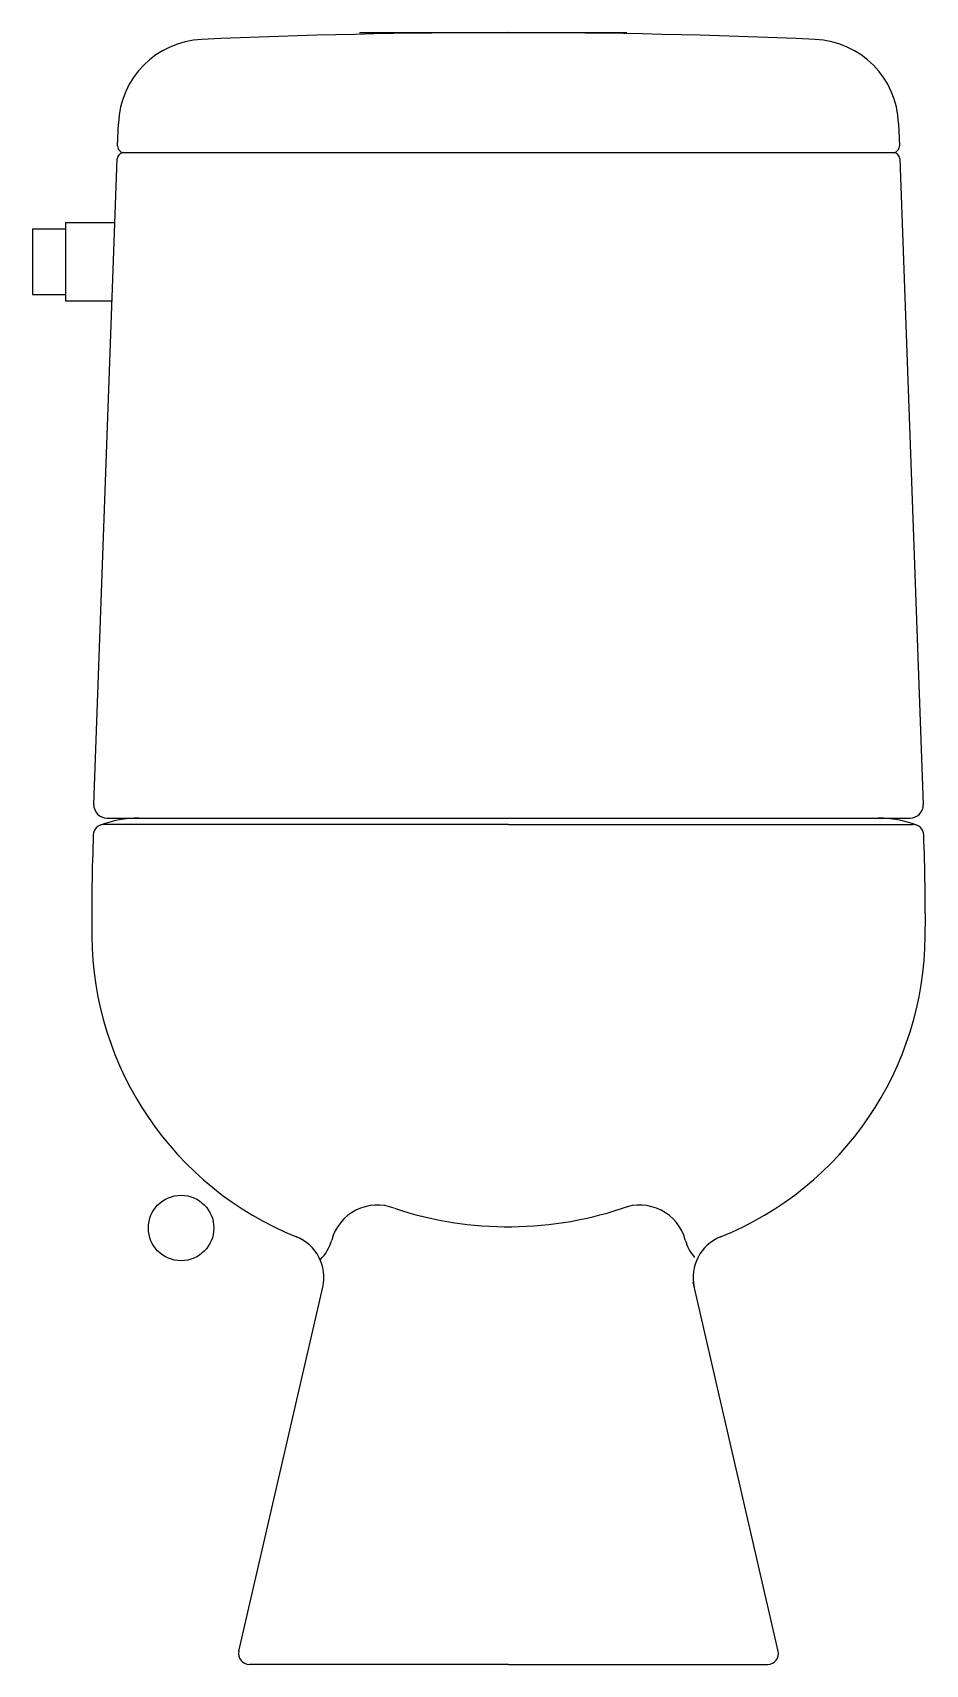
# Model space of a CAD drawing. Extents: x 1568 to 1977, y 1159 to 1907.
import ezdxf

# ---------------------------------------------------------------- set-up
doc = ezdxf.new("R2010")
doc.units = 0
doc.header["$LTSCALE"] = 50
doc.layers.add('FINA', color=6, linetype='CONTINUOUS')
doc.layers.add('GROSSA', color=3, linetype='CONTINUOUS')

msp = doc.modelspace()

# ---------------------------------------------------------------- linework, layer by layer
at = {"layer": 'FINA', "color": 0}
msp.add_circle((1636.46, 1358.8), 15, dxfattribs=at)
for centre, radius, start, end in [((1726.39, 1347.63), 21.68, 69.04284, 164.82695), ((1786.46, 1524.72), 165.34, 251.55565, 289.43012), ((1846.52, 1347.63), 21.68, 15.17305, 110.95716), ((1686.17, 1358.54), 20, 314.43262, 344.82695), ((1886.74, 1358.54), 20, 195.17305, 221.25884)]:
    msp.add_arc(centre, radius, start, end, dxfattribs=at)
at = {"layer": 'GROSSA', "color": 0}
for p, q in [((1718.13, 1906.72), (1840.67, 1906.72)), ((1607.38, 1854.82), (1607.75, 1865.06)), ((1965.16, 1865.06), (1965.53, 1854.82)), ((1596.48, 1552.93), (1607.17, 1848.83)), ((1610.38, 1851.72), (1962.75, 1851.72)), ((1965.74, 1848.82), (1976.43, 1552.93)), ((1583.47, 1819.72), (1583.47, 1783.72)), ((1583.47, 1819.72), (1606.12, 1819.72)), ((1568.47, 1816.72), (1568.47, 1786.72)), ((1568.47, 1816.72), (1583.47, 1816.72)), ((1568.47, 1786.72), (1583.47, 1786.72)), ((1583.47, 1783.72), (1604.82, 1783.72)), ((1786.46, 1543.8), (1601.25, 1543.8)), ((1602.48, 1546.72), (1970.43, 1546.72)), ((1617.15, 1546.7), (1955.76, 1546.7)), ((1786.46, 1543.8), (1971.66, 1543.8)), ((1662.87, 1164.92), (1701.37, 1331.67)), ((1910.04, 1164.92), (1871.01, 1333.99)), ((1786.46, 1158.8), (1667.74, 1158.8)), ((1786.46, 1158.8), (1905.17, 1158.8))]:
    msp.add_line(p, q, dxfattribs=at)
for centre, radius, start, end in [((1647.73, 1863.62), 40, 92.55763, 177.93188), ((1786.46, -1242.09), 3148.8, 87.44237, 92.55763), ((1925.18, 1863.62), 40, 2.06812, 87.44237), ((1610.17, 1848.72), 3, 87.93188, 177.93188), ((1610.38, 1854.72), 3, 177.93188, 270), ((1610.38, 1854.72), 3, 267.93188, 270), ((1962.53, 1854.72), 3, 270, 2.06812), ((1962.75, 1848.72), 3, 2.06812, 90), ((1602.48, 1552.72), 6, 177.93188, 270), ((1970.43, 1552.72), 6, 270, 2.06812), ((1601.25, 1538.8), 5, 90, 177.78247), ((1617.15, 1496.7), 50, 90, 110.68741), ((1955.76, 1496.7), 50, 69.31259, 90), ((1971.66, 1538.8), 5, 2.21753, 90), ((2595.51, 1500.3), 1000, 177.78247, 180.43815), ((977.4, 1500.3), 1000, 359.56185, 2.21753), ((1745.53, 1493.8), 150, 180.43815, 248.00993), ((1827.38, 1493.8), 150, 291.99007, 359.56185), ((1681.88, 1336.16), 20, 347, 68.00993), ((1891.03, 1336.16), 20, 111.99007, 193), ((1667.74, 1163.8), 5, 167, 270), ((1905.17, 1163.8), 5, 270, 13)]:
    msp.add_arc(centre, radius, start, end, dxfattribs=at)

doc.saveas('drawing.dxf')
